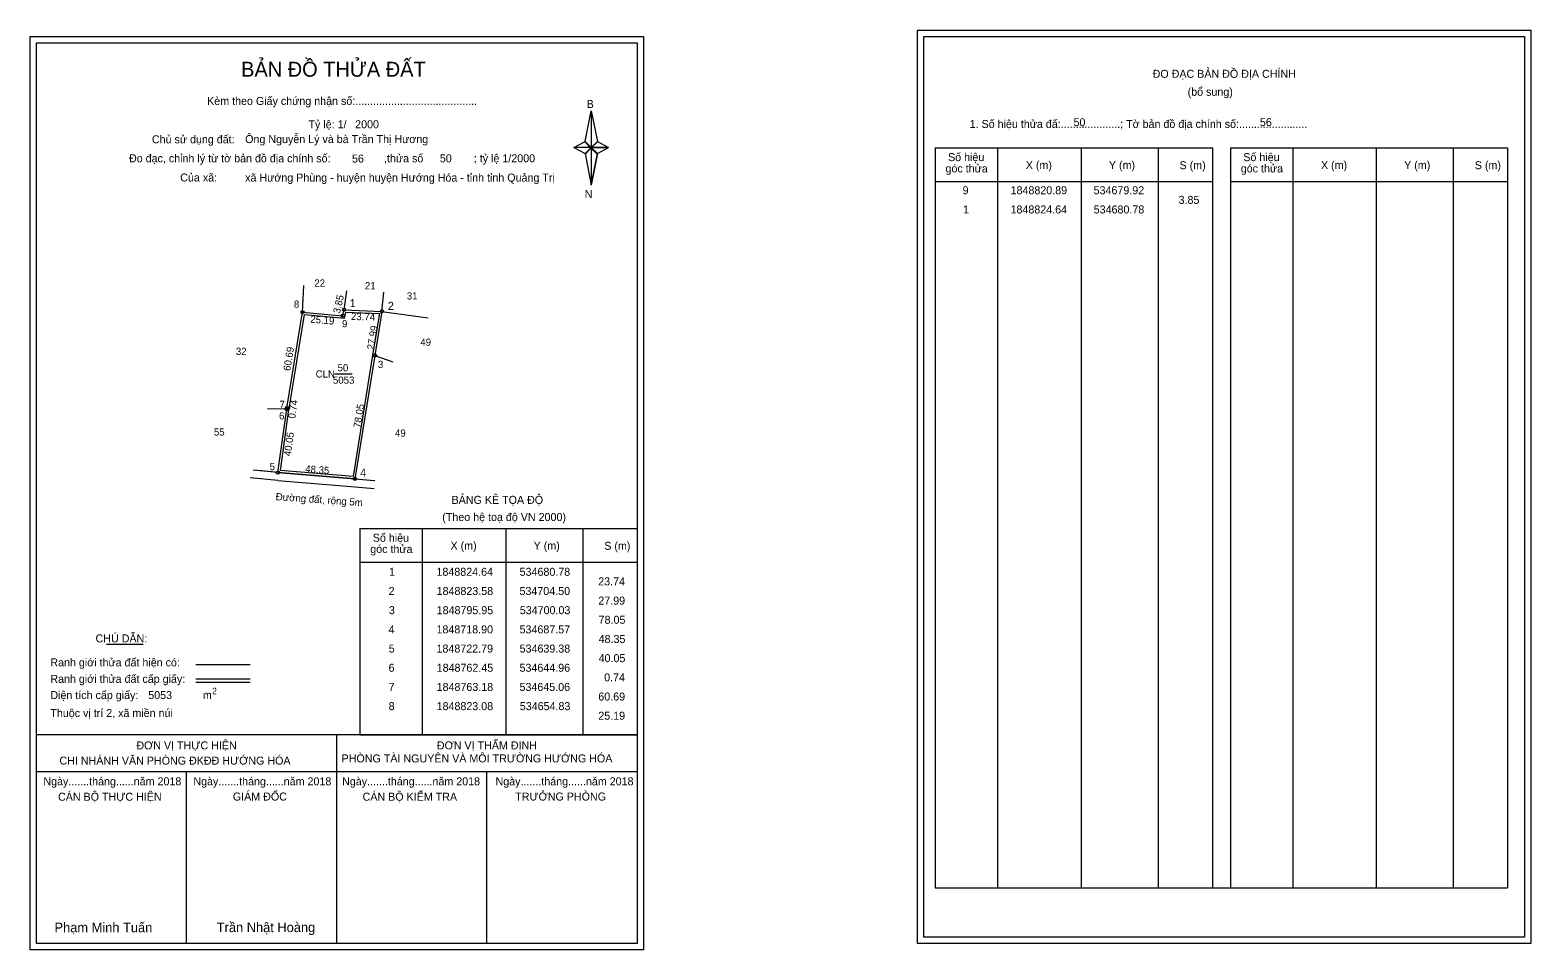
# Model space of a CAD drawing. Extents: x 533072 to 535423, y 1848424 to 1849097.
# Drawn here: x 534485 to 535423, y 1848424 to 1848999 of the extents above; entities that cross this region are included whole.
import ezdxf

# ---------------------------------------------------------------- set-up
doc = ezdxf.new("R2010")
doc.units = 0
for name, color, linetype in [('Level 1', 7, 'Continuous'), ('Level 10', 7, 'Continuous'), ('Level 11', 7, 'Continuous'), ('Level 13', 7, 'Continuous'), ('Level 27', 7, 'Continuous'), ('Level 3', 7, 'Continuous'), ('Level 36', 7, 'Continuous'), ('Level 4', 7, 'Continuous'), ('Level 49', 7, 'Continuous'), ('Level 53', 7, 'Continuous'), ('Level 55', 7, 'Continuous'), ('Level 6', 7, 'Continuous'), ('Level 60', 7, 'Continuous'), ('Level 63', 7, 'Continuous'), ('Level 9', 7, 'Continuous')]:
    doc.layers.add(name, color=color, linetype=linetype)

msp = doc.modelspace()

# ---------------------------------------------------------------- linework, layer by layer
at = {"layer": 'Level 1'}
for p, q in [((535043.18, 1848995.5), (535043.18, 1848995.5)), ((534488.53, 1848991.5), (534488.53, 1848991.5)), ((534831.38, 1848929.73), (534835.31, 1848949.01)), ((534835.31, 1848949.01), (534835.31, 1848925.96)), ((534835.31, 1848949.01), (534839.25, 1848929.73)), ((534824.49, 1848925.96), (534831.38, 1848929.73)), ((534831.38, 1848929.73), (534835.31, 1848925.96)), ((534835.02, 1848925.53), (534831.38, 1848929.29)), ((534838.95, 1848929.29), (534835.02, 1848925.53)), ((534835.02, 1848925.53), (534838.95, 1848929.29)), ((534839.25, 1848929.73), (534835.31, 1848925.96)), ((534835.31, 1848925.96), (534831.38, 1848922.28)), ((534835.02, 1848925.53), (534831.38, 1848921.84)), ((534831.38, 1848921.84), (534835.02, 1848925.53)), ((534831.38, 1848922.28), (534835.31, 1848902.56)), ((534838.95, 1848921.84), (534835.02, 1848925.53)), ((534835.31, 1848925.96), (534835.31, 1848902.56)), ((534835.31, 1848925.96), (534846.13, 1848925.96)), ((534835.31, 1848925.96), (534839.25, 1848922.28)), ((534839.25, 1848922.28), (534835.31, 1848902.56)), ((534839.25, 1848922.28), (534846.13, 1848925.96)), ((535050.24, 1848925.79), (535223.45, 1848925.79)), ((535089.42, 1848463.26), (535089.42, 1848925.79)), ((535141.57, 1848463.26), (535141.57, 1848925.79)), ((535189.51, 1848925.79), (535189.51, 1848463.26)), ((535223.45, 1848925.79), (535223.45, 1848463.26)), ((535234.76, 1848925.79), (535407.96, 1848925.79)), ((535273.94, 1848463.26), (535273.94, 1848925.79)), ((535326.08, 1848463.26), (535326.08, 1848925.79)), ((535374.03, 1848925.79), (535374.03, 1848463.26)), ((535407.96, 1848925.79), (535407.96, 1848463.26)), ((535050.24, 1848904.73), (535223.45, 1848904.73)), ((535234.76, 1848904.73), (535407.96, 1848904.73)), ((534690.72, 1848687.84), (534863.92, 1848687.84)), ((534729.9, 1848558.79), (534729.9, 1848687.84)), ((534782.04, 1848558.79), (534782.04, 1848687.84)), ((534829.99, 1848687.84), (534829.99, 1848558.79)), ((534690.72, 1848666.79), (534863.92, 1848666.79)), ((534532.37, 1848615.63), (534555.17, 1848615.63)), ((534588.1, 1848602.82), (534622.12, 1848602.82)), ((534588.1, 1848593.92), (534622.12, 1848593.92)), ((534588.1, 1848591.73), (534622.12, 1848591.73)), ((534702.19, 1848558.79), (534488.53, 1848558.79)), ((534863.92, 1848558.79), (534654.24, 1848558.79)), ((534676.23, 1848428.35), (534676.23, 1848558.79)), ((534690.72, 1848558.79), (534863.92, 1848558.79)), ((534863.93, 1848535.69), (534488.53, 1848535.69)), ((534582.38, 1848428.35), (534582.38, 1848535.69)), ((534770.08, 1848428.35), (534770.08, 1848535.69)), ((535050.24, 1848463.26), (535407.96, 1848463.26)), ((535418.58, 1848432.35), (535418.58, 1848432.35)), ((534863.92, 1848428.35), (534863.92, 1848428.35))]:
    msp.add_line(p, q, dxfattribs=at)
for points in [[(534831.38, 1848929.73), (534835.31, 1848949.01), (534835.31, 1848925.96)], [(534835.31, 1848925.96), (534839.25, 1848929.73), (534846.13, 1848925.96)], [(534824.49, 1848925.96), (534831.38, 1848922.28), (534835.31, 1848925.96)], [(534835.31, 1848925.96), (534835.31, 1848902.56), (534839.25, 1848922.28)]]:
    msp.add_lwpolyline(points, close=True, dxfattribs=at)
at = {"layer": 'Level 10'}
for p, q in [((534645.06, 1848763.18), (534654.83, 1848823.08)), ((534639.38, 1848722.79), (534687.57, 1848718.9))]:
    msp.add_line(p, q, dxfattribs=at)
for points in [[(534639.38, 1848722.79), (534644.96, 1848762.45), (534645.06, 1848763.18), (534654.83, 1848823.08), (534679.92, 1848820.89), (534680.78, 1848824.64), (534704.5, 1848823.58), (534700.03, 1848795.95), (534687.57, 1848718.9)], [(534640.97, 1848724.07), (534646.35, 1848762.26), (534646.44, 1848762.97), (534656, 1848821.57), (534681.01, 1848819.39), (534681.88, 1848823.19), (534702.87, 1848822.25), (534698.65, 1848796.17), (534686.39, 1848720.4)]]:
    msp.add_lwpolyline(points, close=True, dxfattribs=at)
at = {"layer": 'Level 11'}
for centre in [(534654.83, 1848823.08), (534680.78, 1848824.64), (534704.5, 1848823.58), (534679.92, 1848820.89), (534700.03, 1848795.95), (534644.96, 1848762.45), (534645.06, 1848763.18), (534639.38, 1848722.79), (534639.38, 1848722.79), (534687.57, 1848718.9)]:
    msp.add_circle(centre, 1, dxfattribs=at)
at = {"layer": 'Level 27'}
for p, q in [((534680.78, 1848824.64), (534682.45, 1848836.52)), ((534704.5, 1848823.58), (534705.67, 1848835.52)), ((534704.5, 1848823.58), (534733.34, 1848819.65)), ((534700.03, 1848795.95), (534711.37, 1848792.02)), ((534644.96, 1848762.45), (534632.96, 1848762.73)), ((534639.38, 1848722.79), (534627.45, 1848724.05)), ((534639.38, 1848722.79), (534627.45, 1848724.05)), ((534687.57, 1848718.9), (534699.53, 1848717.94))]:
    msp.add_line(p, q, dxfattribs=at)
at = {"layer": 'Level 3'}
for p, q in [((535050.24, 1848925.79), (535050.24, 1848463.26)), ((535234.76, 1848925.79), (535234.76, 1848463.26)), ((534690.72, 1848687.84), (534690.72, 1848558.79))]:
    msp.add_line(p, q, dxfattribs=at)
at = {"layer": 'Level 4'}
msp.add_line((534654.83, 1848823.08), (534655.59, 1848839.75), dxfattribs=at)
at = {"layer": 'Level 6'}
for p, q in [((534639.38, 1848722.79), (534624.01, 1848724.41)), ((534639.35, 1848717.77), (534622.08, 1848719.58)), ((534639.35, 1848717.77), (534687.83, 1848713.86)), ((534687.57, 1848718.9), (534699.98, 1848717.9)), ((534687.83, 1848713.86), (534699.67, 1848712.9))]:
    msp.add_line(p, q, dxfattribs=at)
at = {"layer": 'Level 63'}
for points in [[(534484.53, 1848995.5), (534867.93, 1848995.5), (534867.93, 1848424.35), (534484.53, 1848424.35)], [(535039.18, 1848999.5), (535422.58, 1848999.5), (535422.58, 1848428.35), (535039.18, 1848428.35)], [(535043.18, 1848995.5), (535418.58, 1848995.5), (535418.58, 1848432.35), (535043.18, 1848432.35)], [(534488.53, 1848991.5), (534863.93, 1848991.5), (534863.93, 1848428.35), (534488.53, 1848428.35)]]:
    msp.add_lwpolyline(points, close=True, dxfattribs=at)
at = {"layer": 'Level 9'}
msp.add_line((534674.84, 1848784.46), (534685.88, 1848784.46), dxfattribs=at)

# ---------------------------------------------------------------- texts
at = {"layer": 'Level 1'}
for s, height, p in [('BẢN ĐỒ THỬA ĐẤT', 9.3313, (534616.46, 1848970.31)), ('ĐO ĐẠC BẢN ĐỒ ĐỊA CHÍNH', 5, (535186.13, 1848969.62)), ('(bổ sung)', 5, (535208.01, 1848958.38)), ('Kèm theo Giấy chứng nhận số:.........................................', 5, (534595.23, 1848952.65)), ('B', 5, (534832.4, 1848950.77)), ('1. Số hiệu thửa đấ:....................; Tờ bản đồ địa chính số:.......................', 5, (535071.79, 1848938.26)), ('Chủ sử dụng đất:', 5, (534560.71, 1848928.66)), ('Đo đạc, chỉnh lý từ tờ bản đồ địa chính số:                  ,thửa số                 ; tỷ lệ 1/2000', 5, (534546.39, 1848916.8)), ('Số hiệu', 5, (535058.27, 1848917.52)), ('X (m)', 5, (535106.84, 1848912.57)), ('Y (m)', 5, (535158.79, 1848912.57)), ('S (m)', 5, (535202.95, 1848912.47)), ('Số hiệu', 5, (535242.79, 1848917.52)), ('X (m)', 5, (535291.35, 1848912.57)), ('Y (m)', 5, (535343.31, 1848912.57)), ('S (m)', 5, (535387.46, 1848912.47)), ('Của xã:', 5, (534578.39, 1848904.8)), ('góc thửa', 5, (535056.69, 1848910.46)), ('góc thửa', 5, (535241.2, 1848910.46)), ('N', 5, (534831.2, 1848894.43)), ('BẢNG KÊ TỌA ĐỘ', 5, (534747.99, 1848703.25)), ('(Theo hệ toạ độ VN 2000)', 5, (534742.18, 1848692.53)), ('Số hiệu', 5, (534698.75, 1848679.58)), ('góc thửa', 5, (534697.17, 1848672.52)), ('X (m)', 5, (534747.31, 1848674.63)), ('Y (m)', 5, (534799.27, 1848674.63)), ('S (m)', 5, (534843.42, 1848674.53)), ('CHÚ DẪN:', 5, (534525.49, 1848616.64)), ('Ranh giới thửa đất hiện có:', 5, (534497.23, 1848601.64)), ('Ranh giới thửa đất cấp giấy:', 5, (534497.23, 1848591.36)), ('Diện tích cấp giấy:', 5, (534497.23, 1848581.2)), ('m', 5, (534592.54, 1848581.24)), ('2', 4, (534598.33, 1848584.26)), ('Thuộc vị trí 2, xã miền núi', 5, (534497.23, 1848570)), ('ĐƠN VỊ THỰC HIỆN', 5, (534551, 1848549.76)), ('ĐƠN VỊ THẨM ĐỊNH', 5, (534738.8, 1848549.76)), ('CHI NHÁNH VĂN PHÒNG ĐKĐĐ HƯỚNG HÓA', 5, (534502.91, 1848540.24)), ('PHÒNG TÀI NGUYÊN VÀ MÔI TRƯỜNG HƯỚNG HÓA', 5, (534679.25, 1848541.62)), ('Ngày.......tháng......năm 2018', 5, (534492.86, 1848527.29)), ('Ngày.......tháng......năm 2018', 5, (534586.61, 1848527.29)), ('Ngày.......tháng......năm 2018', 5, (534679.56, 1848527.29)), ('Ngày.......tháng......năm 2018', 5, (534775.47, 1848527.29)), ('CÁN BỘ THỰC HIỆN', 5, (534502.03, 1848517.66)), ('GIÁM ĐỐC', 5, (534611.29, 1848517.78)), ('CÁN BỘ KIỂM TRA', 5, (534692.37, 1848517.66)), ('TRƯỞNG PHÒNG', 5, (534787.75, 1848517.78)), ('Phạm Minh Tuấn', 6, (534499.85, 1848435.43)), ('Trần Nhật Hoàng', 6, (534601.23, 1848435.53))]:
    msp.add_text(s, height=height, dxfattribs=at).set_placement(p)
at = {"layer": 'Level 11'}
msp.add_text('Tỷ lệ: 1/', height=5, dxfattribs=at).set_placement((534658.54, 1848938.02))
at = {"layer": 'Level 13'}
for s, p in [('CLN', (534663.05, 1848782.21)), ('50', (534676.74, 1848786.06)), ('5053', (534673.87, 1848778.36))]:
    msp.add_text(s, height=4.5, dxfattribs=at).set_placement(p)
at = {"layer": 'Level 36'}
msp.add_text('Đường đất, rộng 5m', height=4.5, rotation=356, dxfattribs=at).set_placement((534637.99, 1848705.59))
at = {"layer": 'Level 49'}
for s, rotation, p in [('3.85', 77.08352, (534678.18, 1848821.91)), ('25.19', 355.01154, (534659.53, 1848816.55)), ('23.74', 357.44127, (534685.01, 1848818.34)), ('27.99', 80.81027, (534699.51, 1848799.34)), ('60.69', 80.73634, (534647.18, 1848786.15)), ('0.74', 82.19981, (534650.28, 1848756.34)), ('78.05', 80.81404, (534691.06, 1848750.51)), ('40.05', 81.99129, (534647.48, 1848732.82)), ('48.35', 355.38497, (534656.37, 1848723.02))]:
    msp.add_text(s, height=4.5, rotation=rotation, dxfattribs=at).set_placement(p)
at = {"layer": 'Level 53'}
for s, p in [('9', (535067.39, 1848896.81)), ('1848820.89', (535097.35, 1848896.81)), ('534679.92', (535149.24, 1848896.81)), ('1', (535067.69, 1848884.81)), ('1848824.64', (535097.32, 1848884.81)), ('534680.78', (535149.3, 1848884.81)), ('3.85', (535202.34, 1848890.81)), ('1', (534708.92, 1848658.29)), ('1848824.64', (534738.55, 1848658.29)), ('534680.78', (534790.52, 1848658.29)), ('23.74', (534839.64, 1848652.29)), ('2', (534708.62, 1848646.29)), ('1848823.58', (534738.64, 1848646.29)), ('534704.50', (534790.44, 1848646.29)), ('27.99', (534839.7, 1848640.29)), ('3', (534708.77, 1848634.29)), ('1848795.95', (534738.67, 1848634.29)), ('534700.03', (534790.62, 1848634.29)), ('4', (534708.59, 1848622.29)), ('1848718.90', (534738.56, 1848622.29)), ('534687.57', (534790.48, 1848622.29)), ('78.05', (534839.88, 1848628.29)), ('48.35', (534839.88, 1848616.29)), ('5', (534708.71, 1848610.29)), ('1848722.79', (534738.58, 1848610.29)), ('534639.38', (534790.52, 1848610.29)), ('40.05', (534839.88, 1848604.29)), ('6', (534708.6, 1848598.29)), ('1848762.45', (534738.67, 1848598.29)), ('534644.96', (534790.45, 1848598.29)), ('7', (534708.63, 1848586.29)), ('1848763.18', (534738.64, 1848586.29)), ('534645.06', (534790.45, 1848586.29)), ('0.74', (534843.34, 1848592.29)), ('8', (534708.67, 1848574.29)), ('1848823.08', (534738.64, 1848574.29)), ('534654.83', (534790.62, 1848574.29)), ('60.69', (534839.7, 1848580.29)), ('25.19', (534839.7, 1848568.29))]:
    msp.add_text(s, height=5, dxfattribs=at).set_placement(p)
at = {"layer": 'Level 55'}
for s, height, p in [('8', 0.8, (534654.57, 1848823.08)), ('0', 0.22, (534654.75, 1848822.86)), ('0', 0.22, (534654.75, 1848822.86)), ('1', 0.8, (534680.56, 1848824.64)), ('21', 0.22, (534680.64, 1848824.42)), ('0', 0.22, (534680.7, 1848824.42)), ('0', 0.22, (534680.7, 1848824.42)), ('2', 0.8, (534704.23, 1848823.58)), ('21', 0.22, (534704.36, 1848823.36)), ('0', 0.22, (534704.42, 1848823.36)), ('9', 0.8, (534679.65, 1848820.89)), ('0', 0.22, (534679.84, 1848820.67)), ('0', 0.22, (534679.84, 1848820.67)), ('3', 0.8, (534699.78, 1848795.95)), ('0', 0.22, (534699.95, 1848795.73)), ('0', 0.22, (534699.95, 1848795.73)), ('6', 0.8, (534644.69, 1848762.45)), ('7', 0.8, (534644.79, 1848763.18)), ('0', 0.22, (534644.88, 1848762.23)), ('0', 0.22, (534644.88, 1848762.23)), ('0', 0.22, (534644.88, 1848762.23)), ('0', 0.22, (534644.88, 1848762.23)), ('0', 0.22, (534644.98, 1848762.96)), ('0', 0.22, (534644.98, 1848762.96)), ('5', 0.8, (534639.12, 1848722.79)), ('0', 0.22, (534639.3, 1848722.57)), ('0', 0.22, (534639.3, 1848722.57)), ('0', 0.22, (534639.3, 1848722.57)), ('4', 0.8, (534687.29, 1848718.9)), ('0', 0.22, (534687.49, 1848718.68)), ('0', 0.22, (534687.49, 1848718.68))]:
    msp.add_text(s, height=height, dxfattribs=at).set_placement(p)
at = {"layer": 'Level 6'}
for s, p in [('2000', (534687.74, 1848938.06)), ('50', (535136.69, 1848939.34)), ('56', (535253.18, 1848939.38)), ('Ông Nguyễn Lý và bà Trần Thị Hương', (534618.98, 1848928.8)), ('56', (534685.72, 1848916.62)), ('50', (534740.66, 1848916.78)), ('xã Hướng Phùng - huyện huyện Hướng Hóa - tỉnh tỉnh Quảng Trị', (534619, 1848904.72)), ('5053', (534558.41, 1848581.21))]:
    msp.add_text(s, height=5, dxfattribs=at).set_placement(p)
at = {"layer": 'Level 60'}
for s, p in [('22', (534662.22, 1848839.06)), ('21', (534693.81, 1848837.36)), ('31', (534720.03, 1848831.03)), ('49', (534728.47, 1848802.09)), ('32', (534613.2, 1848796.35)), ('55', (534599.45, 1848745.94)), ('49', (534712.62, 1848745.26))]:
    msp.add_text(s, height=4.5, dxfattribs=at).set_placement(p)
at = {"layer": 'Level 9'}
for s, height, p in [('8', 4.5, (534649.43, 1848825.88)), ('1', 5, (534684.31, 1848826.23)), ('2', 5, (534708.19, 1848824.54)), ('9', 4.5, (534679.51, 1848813.64)), ('3', 4.5, (534701.93, 1848788.21)), ('7', 4.5, (534640.42, 1848763.18)), ('6', 4.5, (534640.15, 1848756.06)), ('5', 4.5, (534634.29, 1848724.32)), ('4', 5, (534690.89, 1848720.35))]:
    msp.add_text(s, height=height, dxfattribs=at).set_placement(p)

doc.saveas('drawing.dxf')
